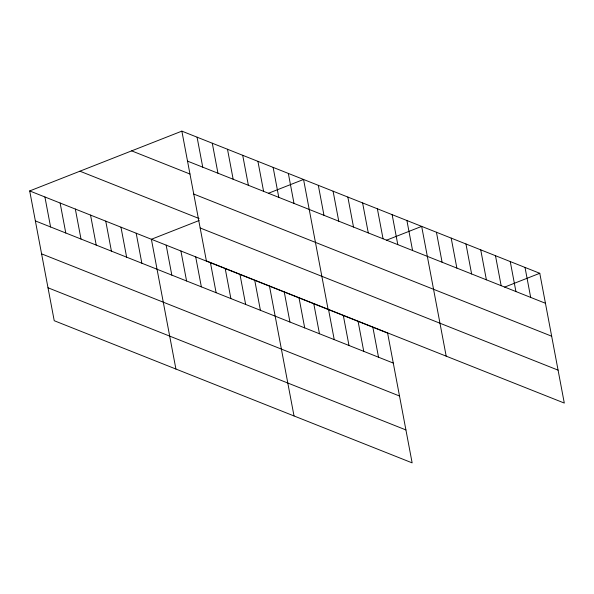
<?xml version="1.0" encoding="UTF-8"?>
<svg xmlns="http://www.w3.org/2000/svg" width="594" height="594" viewBox="0 0 594 594"><rect width="100%" height="100%" fill="white"/><g stroke="black" fill="none" stroke-linecap="round" stroke-linejoin="round"><path stroke-width="0.89" d="M29.7 190.934L387.615 333.093L412.139 462.867L54.225 320.708L29.7 190.934L181.861 131.133L539.775 273.292L564.3 403.066L206.385 260.907L181.861 131.133M199.094 220.523L151.388 239.271L175.913 369.045M268.406 193.28L303.556 179.47L328.074 309.244M386.516 240.191L421.666 226.381L446.191 356.155M504.633 287.102L539.775 273.292M187.526 161.123L545.448 303.274M131.653 150.869L189.961 174.027M193.748 194.052L551.67 336.204M79.915 171.198L199.072 218.525M200.163 227.977L558.078 370.136M35.365 220.916L393.28 363.075M41.587 253.853L399.502 396.005M48.003 287.778L405.917 429.937M525.014 267.426L530.68 297.416M510.253 261.56L515.919 291.55M495.485 255.702L501.15 285.684M480.724 249.836L486.389 279.819M465.956 243.971L471.621 273.96M451.195 238.105L456.86 268.094M436.434 232.247L442.099 262.229M406.905 220.515L412.57 250.497M392.137 214.649L397.802 244.639M377.376 208.791L383.041 238.773M362.607 202.925L368.28 232.907M372.854 327.227L378.519 357.209M347.846 197.059L353.512 227.042M358.085 321.361L363.751 351.351M333.086 191.194L338.751 221.183M343.325 315.496L348.99 345.485M318.317 185.328L323.982 215.318M328.556 309.637L334.229 339.62M313.795 303.772L319.461 333.754M288.342 173.426L294.008 203.408M299.034 297.906L304.7 327.895M273.129 167.382L278.794 197.371M284.266 292.04L289.931 322.03M257.922 161.345L263.588 191.327M269.505 286.182L294.023 415.956M242.708 155.301L248.374 185.283M254.737 280.316L260.402 310.298M227.495 149.257L233.16 179.247M239.976 274.45L245.641 304.44M212.288 143.221L217.953 173.203M225.208 268.585L230.88 298.574M197.074 137.177L202.74 167.159M210.447 262.726L216.112 292.708M195.686 256.86L201.351 286.843M180.918 250.995L186.583 280.984M166.157 245.129L171.822 275.119M136.182 233.227L141.847 263.209M120.968 227.183L126.633 257.172M105.754 221.139L111.42 251.128M90.548 215.102L96.213 245.084M75.334 209.058L80.999 239.048M60.12 203.014L65.785 233.004M44.914 196.978L50.579 226.96"/></g></svg>
